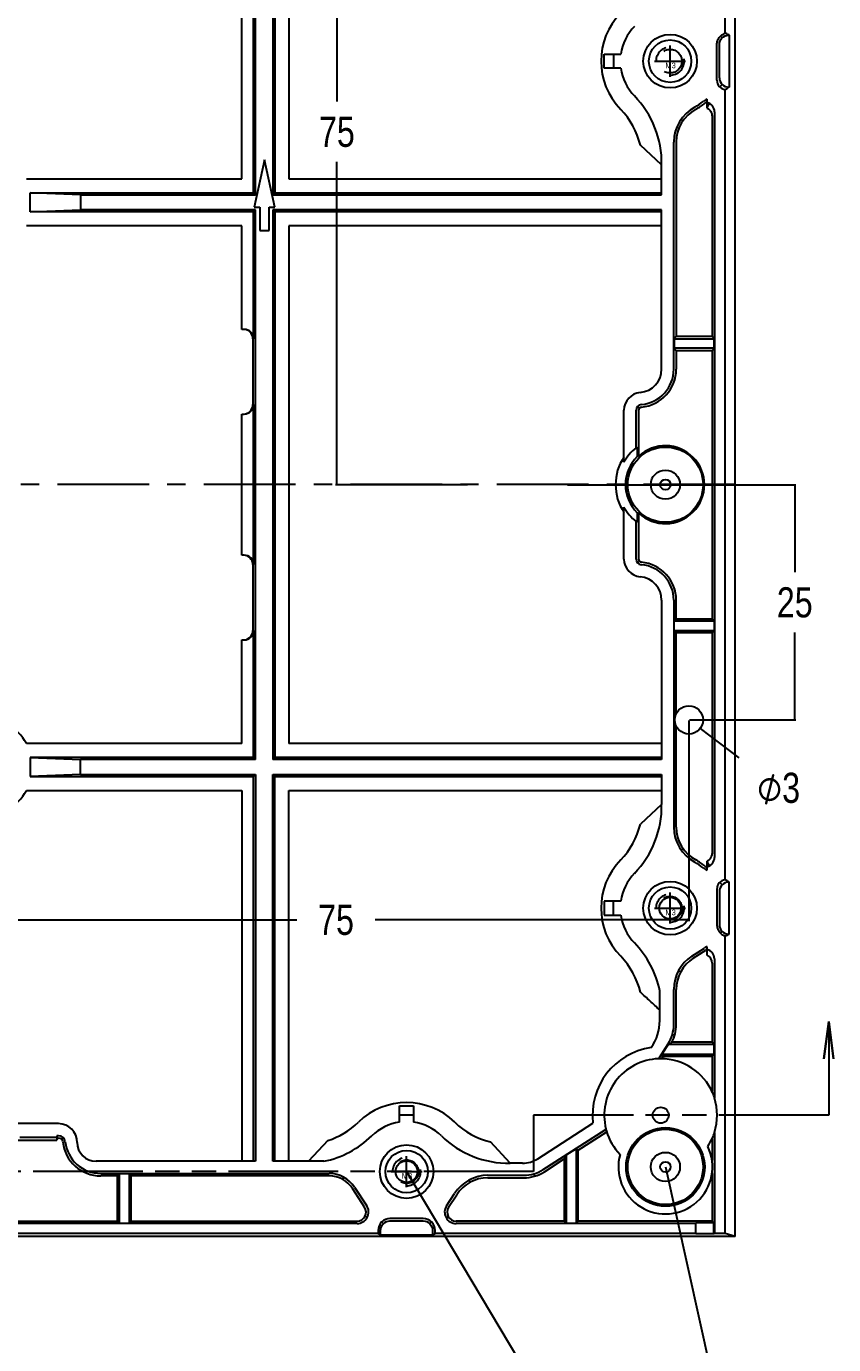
# Model space of a CAD drawing. Header units: millimetres. Extents: x 0 to 591, y 0 to 333.
# Drawn here: x 118.5 to 204.3, y 111.6 to 251.7 of the extents above; entities that cross this region are included whole.
import ezdxf

# ---------------------------------------------------------------- set-up
doc = ezdxf.new("R2010")
doc.units = ezdxf.units.MM
doc.header["$LTSCALE"] = 25.945205
for name, pattern in [('CENTER', [0.6, 0.375, -0.075, 0.075, -0.075]), ('HIDDEN', [0.2, 0.1, -0.1]), ('PHANTOM', [0.8, 0.45, -0.05, 0.1, -0.05, 0.1, -0.05])]:
    doc.linetypes.add(name, pattern=pattern)
doc.layers.get('0').update_dxf_attribs({"linetype": 'CONTINUOUS'})
for name, color, linetype in [('1', 7, 'CONTINUOUS'), ('2', 7, 'CONTINUOUS'), ('dim', 7, 'CONTINUOUS'), ('screw', 7, 'CONTINUOUS')]:
    doc.layers.add(name, color=color, linetype=linetype)
doc.styles.get("Standard").update_dxf_attribs({"font": 'txt', "width": 0.8})
doc.styles.add('TEXTSTYLE_2', font='')
doc.styles.add('TEXTSTYLE_3', font='txt')
doc.styles.get('TEXTSTYLE_2').set_extended_font_data('Symbol_ASME')
doc.dimstyles.new('DIMSTYLE_4', dxfattribs={"dimtxt": 3.2, "dimasz": 0.1875, "dimexe": 0.125, "dimexo": 0.0625, "dimgap": 1.6, "dimtad": 0, "dimtih": 1, "dimtoh": 1, "dimdsep": 46, "dimtxsty": 'Standard', "dimblk": '_FILLED', "dimblk1": '_FILLED', "dimblk2": '_FILLED', "dimcen": 0.09, "dimazin": 2, "dimtfac": 1, "dimtofl": 0, "dimtmove": 0, "dimatfit": 3, "dimldrblk": '_FILLED', "dimfxl": 1, "dimtolj": 1, "dimarcsym": 0})
doc.dimstyles.new('DIMSTYLE_5', dxfattribs={"dimtxt": 3.2, "dimasz": 0.1875, "dimexe": 0.125, "dimexo": 0.0625, "dimtad": 0, "dimtih": 1, "dimtoh": 1, "dimdsep": 46, "dimtxsty": 'Standard', "dimblk": '_FILLED', "dimblk1": '_FILLED', "dimblk2": '_FILLED', "dimcen": 0.09, "dimazin": 2, "dimtfac": 1, "dimtofl": 0, "dimtmove": 0, "dimatfit": 1, "dimldrblk": '_FILLED', "dimfxl": 1, "dimtolj": 1, "dimarcsym": 0})
doc.dimstyles.get("Standard").update_dxf_attribs({"dimtxt": 0.15625, "dimasz": 0.1875, "dimexe": 0.125, "dimexo": 0.0625, "dimtad": 0, "dimtih": 1, "dimtoh": 1, "dimdsep": 46, "dimtxsty": 'Standard', "dimblk": '_FILLED', "dimblk1": '_FILLED', "dimblk2": '_FILLED', "dimcen": 0.09, "dimazin": 2, "dimtp": 0.01, "dimtm": 0.01, "dimtfac": 1, "dimtofl": 0, "dimtmove": 0, "dimatfit": 3, "dimldrblk": '_FILLED', "dimfxl": 1, "dimtolj": 1, "dimarcsym": 0})

# ---------------------------------------------------------------- blocks, each defined once
blk = doc.blocks.new('_FILLED')
at = {"color": 0, "linetype": 'ByBlock'}
blk.add_solid([(0, 0), (-1, 0.17), (-1, -0.17)], dxfattribs=at)
blk = doc.blocks.new('*D8')
at = {"layer": 'dim', "color": 82, "linetype": 'Continuous', "true_color": 0x33cc00, "transparency": 16777216}
for p, q in [((188.91, 177.94), (188.91, 156.63)), ((113.91, 155.16), (113.91, 156.88)), ((113.91, 156.76), (147.25, 156.76)), ((188.91, 156.76), (155.57, 156.76)), ((113.91, 151.49), (113.91, 155.16))]:
    blk.add_line(p, q, dxfattribs=at)
at = {"layer": 'dim', "color": 82, "linetype": 'Continuous', "true_color": 0x33cc00, "transparency": 16777216, "xscale": 0.1875, "yscale": 0.1875, "zscale": 0.1875, "rotation": 180}
blk.add_blockref('_FILLED', (113.91, 156.76), dxfattribs=at)
at = {"layer": 'dim', "color": 82, "linetype": 'Continuous', "true_color": 0x33cc00, "transparency": 16777216, "xscale": 0.1875, "yscale": 0.1875, "zscale": 0.1875}
blk.add_blockref('_FILLED', (188.91, 156.76), dxfattribs=at)
at = {"layer": 'dim', "color": 82, "linetype": 'Continuous', "true_color": 0x33cc00, "transparency": 16777216, "insert": (151.41, 158.36), "char_height": 3.2, "width": 5.12, "attachment_point": 2, "line_spacing_factor": 0.9}
blk.add_mtext('75', dxfattribs=at)
blk = doc.blocks.new('*D9')
at = {"layer": 'dim', "color": 82, "linetype": 'Continuous', "true_color": 0x33cc00, "transparency": 16777216}
for p, q in [((176, 203), (200.28, 203)), ((200.15, 203), (200.15, 193.7)), ((200.15, 178), (200.15, 187.3)), ((188.97, 178), (200.28, 178))]:
    blk.add_line(p, q, dxfattribs=at)
at = {"layer": 'dim', "color": 82, "linetype": 'Continuous', "true_color": 0x33cc00, "transparency": 16777216, "xscale": 0.1875, "yscale": 0.1875, "zscale": 0.1875}
for p, rotation in [((200.15, 203), 90), ((200.15, 178), 270)]:
    blk.add_blockref('_FILLED', p, dxfattribs=dict(at, rotation=rotation))
at = {"layer": 'dim', "color": 82, "linetype": 'Continuous', "true_color": 0x33cc00, "transparency": 16777216, "insert": (200.15, 192.1), "char_height": 3.2, "width": 5.12, "attachment_point": 2, "line_spacing_factor": 0.9}
blk.add_mtext('25', dxfattribs=at)
blk = doc.blocks.new('*D15')
at = {"layer": 'dim', "color": 82, "linetype": 'Continuous', "true_color": 0x33cc00, "transparency": 16777216}
for p, q in [((138.97, 278), (151.62, 278)), ((151.5, 278), (151.5, 243.7)), ((151.5, 203), (151.5, 237.3)), ((154.06, 203), (151.37, 203)), ((165.39, 203), (154.06, 203))]:
    blk.add_line(p, q, dxfattribs=at)
at = {"layer": 'dim', "color": 82, "linetype": 'Continuous', "true_color": 0x33cc00, "transparency": 16777216, "xscale": 0.1875, "yscale": 0.1875, "zscale": 0.1875}
for p, rotation in [((151.5, 278), 90), ((151.5, 203), 270)]:
    blk.add_blockref('_FILLED', p, dxfattribs=dict(at, rotation=rotation))
at = {"layer": 'dim', "color": 82, "linetype": 'Continuous', "true_color": 0x33cc00, "transparency": 16777216, "insert": (151.5, 242.1), "char_height": 3.2, "width": 5.12, "attachment_point": 2, "line_spacing_factor": 0.9}
blk.add_mtext('75', dxfattribs=at)
blk = doc.blocks.new('*D16')
at = {"layer": 'dim', "color": 82, "linetype": 'Continuous', "true_color": 0x33cc00, "transparency": 16777216}
blk.add_line((190.1, 177.1), (194.21, 173.99), dxfattribs=at)
at = {"layer": 'dim', "color": 82, "linetype": 'Continuous', "true_color": 0x33cc00, "transparency": 16777216, "xscale": 0.1875, "yscale": 0.1875, "zscale": 0.1875, "rotation": 142.8609435482}
blk.add_blockref('_FILLED', (190.1, 177.1), dxfattribs=at)
at = {"layer": 'dim', "color": 82, "linetype": 'Continuous', "true_color": 0x33cc00, "transparency": 16777216, "insert": (198.43, 172.39), "char_height": 3.2, "width": 9.5015, "attachment_point": 2, "line_spacing_factor": 0.9, "style": 'TEXTSTYLE_2'}
blk.add_mtext('⌀\\ftxt;{\\W0.8;3}', dxfattribs=at)

msp = doc.modelspace()

# ---------------------------------------------------------------- hatches: boundary and pattern name
at = {"layer": '1', "linetype": 'Continuous', "true_color": 0xcc6600}
h = msp.add_hatch(dxfattribs=at)
h.set_pattern_fill('', color=32, scale=0.995025, angle=45, style=0, pattern_type=0)
h.set_pattern_definition([(45, (0, 0), (-0.703589, 0.703589), [])])
h.paths.add_polyline_path([(203.757, 145.953), (204.281, 141.973)])
h.paths.add_polyline_path([(203.757, 145.953), (203.233, 141.973)])

# ---------------------------------------------------------------- linework, layer by layer
at = {"layer": '1', "color": 32, "linetype": 'Continuous', "true_color": 0xcc6600}
for p, q in [((203.757, 145.953), (203.233, 141.973)), ((203.233, 141.973), (203.757, 145.953)), ((203.757, 145.953), (203.757, 136.003)), ((203.757, 145.953), (204.281, 141.973)), ((204.281, 141.973), (203.757, 145.953)), ((172.406, 136.003), (172.406, 130.003))]:
    msp.add_line(p, q, dxfattribs=at)
at = {"layer": '1', "color": 32, "linetype": 'PHANTOM', "true_color": 0xcc6600}
for p, q in [((203.757, 136.003), (172.406, 136.003)), ((172.406, 130.003), (24.056, 130.003))]:
    msp.add_line(p, q, dxfattribs=at)
at = {"layer": '2', "color": 155, "linetype": 'Continuous', "true_color": 0x4d7399}
for p, q in [((192.756, 250.965), (192.756, 282.589)), ((193.806, 123.103), (193.806, 282.903)), ((141.406, 235.503), (141.406, 274.903)), ((142.656, 234.003), (142.656, 274.903)), ((142.853, 233.806), (142.853, 274.903)), ((144.71, 274.903), (144.71, 233.806)), ((144.906, 274.903), (144.906, 234.003)), ((146.406, 274.903), (146.406, 235.503)), ((193.143, 250.796), (193.194, 250.765)), ((193.143, 250.765), (193.194, 250.765)), ((193.194, 250.765), (193.194, 245.241)), ((191.882, 245.973), (191.882, 249.766)), ((192.144, 246.235), (192.144, 249.766)), ((192.437, 250.473), (192.251, 250.658)), ((179.906, 247.253), (179.906, 248.753)), ((179.906, 248.753), (181.661, 248.753)), ((180.906, 248.753), (180.906, 247.253)), ((181.661, 247.253), (179.906, 247.253)), ((192.173, 245.27), (192.435, 245.532)), ((193.194, 245.241), (193.054, 245.157)), ((193.194, 245.241), (193.138, 245.241)), ((190.859, 243.014), (190.859, 243.959)), ((192.756, 161.02), (192.756, 244.986)), ((191.619, 242.63), (191.619, 163.375)), ((188.065, 241.831), (188.26, 241.652)), ((191.357, 242.152), (191.357, 218.747)), ((186.006, 236.981), (183.746, 239.086)), ((187.297, 215.286), (187.297, 239.406)), ((187.559, 239.406), (187.559, 218.747)), ((143.806, 237.534), (142.709, 232.503)), ((144.904, 232.503), (143.806, 237.534)), ((186.006, 233.806), (186.006, 236.981)), ((118.507, 235.503), (141.406, 235.503)), ((146.406, 235.503), (185.914, 235.503)), ((185.914, 235.503), (185.929, 235.489)), ((185.929, 235.489), (185.943, 235.503)), ((185.943, 235.503), (186.006, 235.503)), ((118.906, 232.003), (118.906, 234.003)), ((118.906, 234.003), (142.656, 234.003)), ((124.262, 233.806), (118.906, 234.003)), ((142.853, 233.806), (142.656, 234.003)), ((144.906, 234.003), (144.71, 233.806)), ((144.906, 234.003), (186.006, 234.003)), ((124.262, 233.806), (124.262, 232.199)), ((124.262, 233.806), (142.853, 233.806)), ((144.71, 233.806), (186.006, 233.806)), ((118.906, 232.003), (124.262, 232.199)), ((142.656, 232.003), (118.906, 232.003)), ((142.853, 232.199), (124.262, 232.199)), ((142.656, 232.003), (142.853, 232.199)), ((142.656, 218.503), (142.656, 232.003)), ((142.709, 232.503), (143.306, 232.503)), ((142.853, 173.806), (142.853, 232.199)), ((143.306, 232.503), (143.306, 230.003)), ((144.306, 230.003), (144.306, 232.503)), ((144.306, 232.503), (144.904, 232.503)), ((144.71, 232.199), (144.71, 173.806)), ((144.71, 232.199), (144.906, 232.003)), ((186.006, 232.199), (144.71, 232.199)), ((144.906, 232.003), (144.906, 174.003)), ((186.006, 232.003), (144.906, 232.003)), ((186.006, 215.286), (186.006, 232.199)), ((141.406, 230.503), (118.507, 230.503)), ((141.406, 219.503), (141.406, 230.503)), ((143.306, 230.003), (144.306, 230.003)), ((146.406, 230.503), (146.406, 175.503)), ((186.006, 230.503), (146.406, 230.503)), ((141.655, 219.503), (141.406, 219.503)), ((187.559, 218.747), (187.323, 218.511)), ((191.357, 218.747), (187.559, 218.747)), ((191.593, 218.511), (191.357, 218.747)), ((142.577, 218.503), (142.577, 211.503)), ((187.323, 218.511), (187.323, 217.495)), ((187.323, 218.511), (191.593, 218.511)), ((187.323, 217.495), (187.559, 217.259)), ((191.593, 217.495), (187.323, 217.495)), ((187.559, 217.259), (187.559, 215.286)), ((187.559, 217.259), (191.357, 217.259)), ((191.357, 217.259), (191.593, 217.495)), ((191.357, 217.259), (191.357, 188.747)), ((191.593, 217.495), (191.593, 218.511)), ((141.406, 195.503), (141.406, 210.503)), ((141.406, 210.503), (141.655, 210.503)), ((142.656, 194.503), (142.656, 211.503)), ((182.006, 205.378), (182.006, 210.904)), ((183.297, 206.918), (183.297, 210.904)), ((183.559, 210.904), (183.559, 206.008)), ((183.402, 206.999), (183.402, 206.001)), ((182.006, 195.102), (182.006, 200.628)), ((183.297, 195.102), (183.297, 199.088)), ((183.402, 200.005), (183.402, 199.007)), ((183.559, 199.998), (183.559, 195.102)), ((141.655, 195.503), (141.406, 195.503)), ((142.577, 194.503), (142.577, 187.503)), ((186.006, 190.72), (186.006, 173.806)), ((187.297, 190.72), (187.297, 166.6)), ((187.559, 188.747), (187.559, 190.72)), ((187.323, 188.511), (187.559, 188.747)), ((187.323, 187.495), (187.323, 188.511)), ((191.593, 188.511), (187.323, 188.511)), ((187.559, 188.747), (191.357, 188.747)), ((191.357, 188.747), (191.593, 188.511)), ((191.593, 188.511), (191.593, 187.495)), ((141.406, 175.503), (141.406, 186.503)), ((141.406, 186.503), (141.655, 186.503)), ((142.656, 174.003), (142.656, 187.503)), ((187.559, 187.259), (187.323, 187.495)), ((187.323, 187.495), (191.593, 187.495)), ((187.559, 178.662), (187.559, 187.259)), ((191.357, 187.259), (187.559, 187.259)), ((191.593, 187.495), (191.357, 187.259)), ((191.357, 187.259), (191.357, 163.854)), ((187.35, 177.406), (187.35, 178.6)), ((187.35, 178.6), (187.53, 178.6)), ((187.35, 177.406), (187.53, 177.406)), ((187.559, 166.6), (187.559, 177.344)), ((141.406, 175.503), (118.507, 175.503)), ((186.006, 175.503), (146.406, 175.503)), ((118.908, 174.003), (118.908, 172.003)), ((124.262, 174.003), (118.908, 174.003)), ((118.908, 174.003), (124.262, 173.806)), ((142.656, 174.003), (124.262, 174.003)), ((124.262, 172.199), (124.262, 173.806)), ((142.853, 173.806), (124.262, 173.806)), ((142.656, 174.003), (142.853, 173.806)), ((144.71, 173.806), (144.906, 174.003)), ((186.006, 173.806), (144.71, 173.806)), ((186.006, 174.003), (144.906, 174.003)), ((124.262, 172.199), (118.908, 172.003)), ((118.908, 172.003), (124.262, 172.003)), ((124.262, 172.199), (142.853, 172.199)), ((124.262, 172.003), (142.656, 172.003)), ((142.853, 172.199), (142.656, 172.003)), ((142.656, 131.103), (142.656, 172.003)), ((142.853, 172.199), (142.853, 131.103)), ((144.71, 131.103), (144.71, 172.199)), ((144.906, 172.003), (144.71, 172.199)), ((144.71, 172.199), (186.006, 172.199)), ((144.906, 131.103), (144.906, 172.003)), ((144.906, 172.003), (186.006, 172.003)), ((186.006, 172.199), (186.006, 169.025)), ((118.507, 170.503), (141.406, 170.503)), ((141.406, 170.503), (141.406, 131.103)), ((146.406, 131.103), (146.406, 170.503)), ((146.406, 170.503), (186.006, 170.503)), ((186.006, 169.025), (183.746, 166.92)), ((188.26, 164.354), (188.065, 164.175)), ((190.859, 162.047), (190.859, 162.992)), ((191.882, 160.033), (191.882, 156.24)), ((192.144, 159.771), (192.144, 156.24)), ((192.435, 160.474), (192.173, 160.736)), ((193.194, 160.765), (193.054, 160.849)), ((193.194, 160.765), (193.138, 160.765)), ((193.194, 155.241), (193.194, 160.765)), ((179.906, 158.753), (179.906, 157.253)), ((181.661, 158.753), (179.906, 158.753)), ((180.906, 157.253), (180.906, 158.753)), ((179.906, 157.253), (181.661, 157.253)), ((192.251, 155.348), (192.437, 155.533)), ((192.756, 123.417), (192.756, 155.041)), ((193.143, 155.21), (193.194, 155.241)), ((193.143, 155.241), (193.194, 155.241)), ((189.214, 152.898), (190.548, 153.763)), ((189.357, 152.678), (190.69, 153.543)), ((190.859, 153.009), (190.859, 153.907)), ((187.807, 151.376), (188.037, 151.251)), ((191.357, 152.146), (191.357, 143.747)), ((191.619, 152.629), (191.619, 137.838)), ((185.806, 146.062), (185.806, 149.202)), ((187.297, 145.627), (187.297, 149.367)), ((187.559, 145.627), (187.559, 149.367)), ((187.144, 144.561), (187.395, 144.487)), ((185.761, 142.122), (186.697, 143.581)), ((186.683, 143.511), (186.031, 142.495)), ((186.749, 143.547), (186.683, 143.511)), ((191.593, 143.511), (186.683, 143.511)), ((191.357, 143.747), (187.096, 143.747)), ((191.593, 143.511), (191.357, 143.747)), ((191.593, 142.495), (191.593, 143.511)), ((185.668, 141.998), (185.761, 142.122)), ((185.934, 142.003), (185.761, 142.122)), ((185.995, 142.002), (186.16, 142.259)), ((186.031, 142.495), (186.16, 142.259)), ((186.031, 142.495), (191.593, 142.495)), ((186.16, 142.259), (191.357, 142.259)), ((191.357, 142.259), (191.593, 142.495)), ((191.357, 142.259), (191.357, 138.511)), ((158.156, 135.248), (158.156, 137.003)), ((158.156, 137.003), (159.656, 137.003)), ((159.656, 136.003), (158.156, 136.003)), ((159.656, 137.003), (159.656, 135.248)), ((121.906, 135.103), (115.866, 135.103)), ((172.836, 131.378), (178.707, 135.144)), ((180.011, 134.447), (180.086, 134.547)), ((116.911, 133.351), (121.735, 133.351)), ((121.735, 133.613), (117.822, 133.613)), ((121.735, 133.813), (121.735, 133.351)), ((121.934, 133.813), (121.735, 133.813)), ((121.735, 133.551), (121.934, 133.551)), ((150.527, 133.312), (148.497, 131.103)), ((169.909, 130.903), (167.823, 133.164)), ((173.41, 130.213), (180.011, 134.447)), ((177.151, 132.301), (180.171, 134.239)), ((180.156, 134.291), (180.011, 134.447)), ((191.357, 133.495), (191.357, 131.205)), ((191.619, 134.168), (191.619, 123.417)), ((175.898, 131.778), (175.662, 131.346)), ((176.913, 132.429), (175.898, 131.778)), ((175.898, 124.52), (175.898, 131.778)), ((176.913, 132.429), (176.917, 132.429)), ((176.915, 132.429), (176.915, 124.52)), ((177.151, 132.301), (176.917, 132.429)), ((177.151, 124.755), (177.151, 132.301)), ((142.853, 131.103), (125.906, 131.103)), ((150.105, 131.103), (144.71, 131.103)), ((171.216, 130.903), (169.909, 130.903)), ((173.551, 129.992), (175.662, 131.346)), ((175.662, 131.346), (175.662, 124.755)), ((126.406, 129.813), (150.683, 129.813)), ((128.162, 129.551), (126.406, 129.551)), ((128.398, 129.786), (128.162, 129.551)), ((128.162, 129.551), (128.162, 124.755)), ((128.398, 124.52), (128.398, 129.786)), ((129.415, 129.786), (128.398, 129.786)), ((129.415, 129.786), (129.415, 124.52)), ((129.651, 129.551), (129.415, 129.786)), ((129.651, 124.755), (129.651, 129.551)), ((150.683, 129.551), (129.651, 129.551)), ((152.215, 129.424), (152.09, 129.193)), ((165.534, 129.102), (165.659, 128.872)), ((167.543, 129.613), (171.363, 129.613)), ((167.543, 129.351), (171.363, 129.351)), ((172.429, 129.766), (172.503, 129.514)), ((191.357, 129.801), (191.357, 124.755)), ((154.447, 126.219), (153.156, 128.208)), ((153.375, 128.351), (154.667, 126.362)), ((163.146, 126.362), (164.012, 127.695)), ((163.366, 126.219), (164.232, 127.552)), ((99.651, 124.755), (128.162, 124.755)), ((128.162, 124.755), (128.398, 124.52)), ((129.415, 124.52), (129.651, 124.755)), ((129.651, 124.755), (153.652, 124.755)), ((154.715, 125.126), (154.485, 125.251)), ((154.866, 125.963), (154.866, 126.035)), ((160.67, 125.027), (157.143, 125.027)), ((157.143, 124.765), (160.67, 124.765)), ((163.098, 125.126), (163.328, 125.251)), ((175.662, 124.755), (164.161, 124.755)), ((175.662, 124.755), (175.898, 124.52)), ((176.915, 124.52), (177.151, 124.755)), ((191.357, 124.755), (177.151, 124.755)), ((191.357, 124.755), (191.54, 124.572)), ((155.882, 123.417), (71.93, 123.417)), ((153.652, 124.493), (74.161, 124.493)), ((128.398, 124.52), (129.415, 124.52)), ((155.882, 123.766), (155.882, 123.417)), ((155.882, 123.417), (156.144, 123.286)), ((156.144, 123.286), (156.144, 123.766)), ((156.144, 123.286), (161.668, 123.286)), ((156.251, 124.658), (156.437, 124.473)), ((161.561, 124.658), (161.376, 124.473)), ((161.668, 123.766), (161.668, 123.286)), ((161.668, 123.286), (161.93, 123.417)), ((161.93, 123.417), (161.93, 123.766)), ((189.654, 123.417), (161.93, 123.417)), ((189.654, 124.493), (164.161, 124.493)), ((175.898, 124.52), (176.915, 124.52)), ((189.654, 123.378), (189.654, 124.572)), ((191.54, 124.572), (189.654, 124.572)), ((191.54, 123.378), (189.654, 123.378)), ((191.54, 123.378), (191.54, 124.572)), ((191.619, 123.417), (191.54, 123.378)), ((192.756, 123.417), (191.619, 123.417)), ((193.806, 123.103), (192.756, 123.417)), ((193.806, 123.103), (34.006, 123.103))]:
    msp.add_line(p, q, dxfattribs=at)
at = {"layer": '2', "color": 1, "linetype": 'CENTER'}
msp.add_line((193.806, 203.003), (34.006, 203.003), dxfattribs=at)
at = {"layer": '2', "color": 155, "linetype": 'Continuous', "true_color": 0x4d7399}
for centre, radius in [((186.906, 248.003), 2.846), ((186.906, 248.003), 2.25), ((186.406, 203.003), 4), ((186.406, 203.003), 1.55), ((186.406, 203.003), 0.55), ((188.906, 178.003), 1.5), ((186.906, 158.003), 2.846), ((186.906, 158.003), 2.25), ((186.906, 158.003), 1.15), ((185.906, 136.003), 0.85), ((186.406, 130.503), 4.175), ((186.406, 130.503), 4), ((158.906, 130.003), 2.846), ((158.906, 130.003), 2.25), ((186.406, 130.503), 1.55), ((158.906, 130.003), 1.15), ((186.406, 130.503), 0.55)]:
    msp.add_circle(centre, radius, dxfattribs=at)
for centre, radius, start, end in [((186.906, 248.003), 7.336, 135.7358, 224.2642), ((186.906, 248.003), 5.299, 135.7358, 171.86263), ((186.906, 248.003), 5.299, 188.13737, 224.2642), ((175.806, 237.184), 10.201, 358.85805, 44.2642), ((191.206, 242.8), 1.21, 106.67193, 129.57123), ((175.806, 237.184), 8.164, 13.46991, 44.2642), ((191.506, 239.406), 4.21, 118.15087, 180), ((191.506, 239.406), 3.948, 118.15087, 180), ((186.906, 248.003), 5.54, 298.15087, 309.57123), ((186.906, 248.003), 5.802, 298.15087, 309.57123), ((191.206, 242.8), 0.948, 111.48303, 129.57123), ((183.506, 215.286), 2.5, 275.21591, 360), ((183.506, 215.286), 3.79, 275.21591, 360), ((183.506, 215.286), 4.052, 275.21591, 360), ((183.906, 210.904), 1.9, 95.21591, 180), ((183.906, 210.904), 0.61, 95.21591, 180), ((192.013, 219.797), 12.033, 224.74595, 225.99388), ((183.906, 210.904), 0.348, 95.21591, 180), ((186.406, 203.003), 5.297, 146.16928, 213.83072), ((186.406, 203.003), 5, 128.45693, 151.64236), ((186.406, 203.003), 4.244, 135.06761, 224.93239), ((186.406, 203.003), 4.14, 226.53772, 133.46228), ((186.406, 203.003), 5, 208.35764, 231.54307), ((183.906, 195.102), 1.9, 180, 264.78409), ((183.906, 195.102), 0.61, 180, 264.78409), ((192.041, 186.178), 12.075, 134.00307, 135.24668), ((183.906, 195.102), 0.348, 180, 264.78409), ((183.506, 190.72), 4.052, 0, 84.78409), ((183.506, 190.72), 3.79, 0, 84.78409), ((183.506, 190.72), 2.5, 0, 84.78409), ((113.906, 173.003), 5.236, 28.52137, 151.47863), ((113.906, 173.003), 5.236, 208.52137, 331.47863), ((175.806, 168.821), 10.201, 315.7358, 1.14195), ((175.806, 168.821), 8.164, 315.7358, 346.53009), ((191.506, 166.6), 4.21, 180, 241.84913), ((191.506, 166.6), 3.948, 180, 241.84913), ((186.906, 158.003), 7.336, 135.7358, 224.2642), ((186.906, 158.003), 5.54, 50.42877, 61.84913), ((186.906, 158.003), 5.802, 50.42877, 61.84913), ((178.818, 157.138), 13.352, 23.57875, 25.60694), ((186.906, 158.003), 5.299, 135.7358, 171.86263), ((191.206, 163.206), 1.21, 230.42877, 253.32807), ((191.206, 163.206), 0.948, 230.42877, 248.51697), ((186.906, 158.003), 5.299, 188.13737, 224.2642), ((175.806, 147.184), 10.201, 11.40398, 44.2642), ((175.806, 147.184), 8.164, 13.40408, 44.2642), ((191.506, 149.367), 4.21, 122.99094, 180), ((191.206, 152.749), 1.21, 106.67193, 122.99094), ((191.206, 152.749), 0.948, 111.48303, 122.99094), ((191.506, 149.367), 3.948, 122.99094, 180), ((180.806, 146.062), 5, 324.83453, 360), ((183.506, 145.627), 3.79, 327.31851, 360), ((183.506, 145.627), 4.052, 332.35783, 360), ((185.906, 136.003), 7.25, 98.02821, 186.80073), ((182.387, 151.523), 9.09, 298.67159, 301.19848), ((185.906, 136.003), 6, 92.27549, 194.03878), ((185.906, 136.003), 6, 23.48737, 89.74008), ((158.906, 130.003), 7.336, 45.7358, 134.2642), ((185.906, 136.003), 6, 342.19196, 17.80804), ((121.906, 133.103), 2, 0, 90), ((148.088, 141.103), 8.164, 287.38593, 314.2642), ((158.906, 130.003), 5.299, 98.13737, 134.2642), ((158.906, 130.003), 5.299, 45.7358, 81.86263), ((169.725, 141.103), 8.164, 225.7358, 256.53009), ((121.934, 133.103), 0.71, 6.37937, 90), ((121.934, 133.103), 0.448, 6.37937, 90), ((130.686, 125.319), 11.712, 134.87679, 136.15913), ((126.406, 133.603), 4.052, 186.37937, 270), ((126.406, 133.603), 3.79, 186.37937, 270), ((125.906, 133.103), 2, 180, 270), ((148.088, 141.103), 10.201, 281.40398, 314.2642), ((169.725, 141.103), 10.201, 225.7358, 271.0352), ((185.906, 136.003), 6, 196.57419, 223.96516), ((185.906, 136.003), 6, 326.4237, 336.51263), ((186.406, 130.503), 5, 164.51803, 25.87082), ((171.216, 133.903), 3, 270, 302.68149), ((150.683, 126.603), 3.21, 32.99094, 90), ((150.683, 126.603), 2.948, 32.99094, 90), ((167.543, 125.403), 4.21, 90, 147.00906), ((167.543, 125.403), 3.948, 90, 147.00906), ((171.363, 133.403), 3.79, 270, 302.68149), ((171.363, 133.403), 4.052, 270, 302.68149), ((153.652, 125.703), 1.21, 270, 32.99094), ((153.652, 125.703), 0.948, 270, 32.99094), ((164.161, 125.703), 1.21, 147.00906, 270), ((164.161, 125.703), 0.948, 147.00906, 270), ((153.703, 125.703), 1.21, 12.4121, 15.9394)]:
    msp.add_arc(centre, radius, start, end, dxfattribs=at)
for centre, major_axis, ratio, start_param, end_param in [((192.879, 245.975), (0.706, 0.706), 0.9972647, -3.9256213, -2.4777535), ((193.141, 246.237), (-0.706, -0.706), 0.9972647, 5.4991567, 7.0672139), ((193.061, 246.158), (2.44, 1.653), 0.2850617, 4.3986607, 4.5188502), ((141.576, 218.503), (1.001, 0), 0.9986295, 0, 1.5707963), ((141.655, 218.503), (1.001, 0), 0.9986295, 0, 1.5707963), ((141.576, 211.503), (1.001, 0), 0.9986295, 4.712389, 6.2831853), ((141.655, 211.503), (1.001, 0), 0.9986295, 4.712389, 6.2831853), ((186.406, 203.003), (-3.046, 3.965), 0.9999999, 6.2729133, 6.2994079), ((183.719, 203.003), (4.033, 0), 0.7456588, 1.6105907, 1.6496483), ((186.406, 203.003), (3.04, 3.97), 0.9999999, 3.1238088, 3.1503033), ((183.719, 203.003), (4.033, 0), 0.7456588, 4.633537, 4.6725946), ((141.576, 194.503), (1.001, 0), 0.9986295, 0, 1.5707963), ((141.655, 194.503), (1.001, 0), 0.9986295, 0, 1.5707963), ((141.576, 187.503), (1.001, 0), 0.9986295, -1.5707963, 0), ((141.655, 187.503), (1.001, 0), 0.9986295, 4.712389, 6.2831853), ((192.879, 160.031), (-0.706, 0.706), 0.9972647, 5.6193462, 7.0672139), ((193.141, 159.769), (0.706, -0.706), 0.9972647, 2.357564, 3.9256213), ((193.061, 159.848), (-2.44, 1.653), 0.2850617, 4.9059277, 5.0261172), ((190.622, 152.624), (-0.478, -0.88), 0.9940241, 2.070812, 3.4016141), ((190.36, 152.141), (0.478, 0.88), 0.9940241, -1.0707807, -0.0243745), ((185.906, 136.003), (5.999, 0.103), 0.9999999, 1.5490652, 1.5933165), ((185.906, 136.003), (0, 6), 1, 5.023198, 5.1223209), ((185.906, 136.003), (5.805, 1.519), 1, 3.1306653, 3.1749166), ((185.906, 136.003), (-5.617, 2.108), 1, 3.0906832, 3.1898061)]:
    msp.add_ellipse(centre, major_axis=major_axis, ratio=ratio, start_param=start_param, end_param=end_param, dxfattribs=at)
for points, knots in [([(191.882, 249.766), (191.882, 249.9), (191.904, 250.029), (191.986, 250.281), (192.046, 250.401), (192.201, 250.615), (192.296, 250.71), (192.51, 250.864), (192.631, 250.925), (192.756, 250.965)], [0, 0, 0, 0, 0.25, 0.25, 0.5, 0.5, 0.75, 0.75, 1, 1, 1, 1]), ([(192.144, 249.766), (192.144, 249.898), (192.171, 250.027), (192.271, 250.269), (192.344, 250.38), (192.62, 250.656), (192.879, 250.765), (193.143, 250.765)], [0, 0, 0, 0, 0.25, 0.25, 0.5, 0.5, 1, 1, 1, 1]), ([(191.619, 242.63), (191.619, 242.854), (191.544, 243.071), (191.269, 243.421), (191.076, 243.546), (190.859, 243.598)], [0, 0, 0, 0, 0.5, 0.5, 1, 1, 1, 1]), ([(191.056, 243.528), (191.014, 243.432), (190.973, 243.34), (190.907, 243.198), (190.883, 243.147), (190.859, 243.098)], [0, 0, 0, 0, 0.636104, 0.636104, 1, 1, 1, 1]), ([(190.859, 243.014), (191.01, 242.927), (191.137, 242.801), (191.31, 242.5), (191.357, 242.327), (191.357, 242.152)], [0, 0, 0, 0, 0.5, 0.5, 1, 1, 1, 1]), ([(191.357, 163.854), (191.357, 163.766), (191.345, 163.681), (191.301, 163.513), (191.267, 163.431), (191.138, 163.206), (191.011, 163.079), (190.859, 162.992)], [0, 0, 0, 0, 0.25, 0.25, 0.5, 0.5, 1, 1, 1, 1]), ([(190.859, 162.408), (191.073, 162.459), (191.271, 162.587), (191.542, 162.932), (191.619, 163.152), (191.619, 163.375)], [0, 0, 0, 0, 0.5, 0.5, 1, 1, 1, 1]), ([(191.882, 156.24), (191.882, 156.106), (191.904, 155.976), (191.986, 155.725), (192.046, 155.605), (192.201, 155.391), (192.296, 155.296), (192.51, 155.142), (192.631, 155.081), (192.756, 155.041)], [0, 0, 0, 0, 0.25, 0.25, 0.5, 0.5, 0.75, 0.75, 1, 1, 1, 1]), ([(192.144, 156.24), (192.144, 156.108), (192.171, 155.979), (192.271, 155.737), (192.344, 155.625), (192.62, 155.349), (192.879, 155.241), (193.143, 155.241)], [0, 0, 0, 0, 0.25, 0.25, 0.5, 0.5, 1, 1, 1, 1]), ([(185.806, 147.184), (185.633, 147.344), (185.46, 147.503), (185.113, 147.822), (184.94, 147.981), (184.427, 148.452), (184.087, 148.765), (183.748, 149.077)], [0, 0, 0, 0, 0.2525, 0.2525, 0.505, 0.505, 1, 1, 1, 1]), ([(157.143, 125.027), (156.812, 125.027), (156.484, 124.891), (156.018, 124.424), (155.882, 124.096), (155.882, 123.766)], [0, 0, 0, 0, 0.5004426, 0.5004426, 1, 1, 1, 1]), ([(156.144, 123.766), (156.144, 124.028), (156.252, 124.287), (156.621, 124.657), (156.881, 124.765), (157.143, 124.765)], [0, 0, 0, 0, 0.4995639, 0.4995639, 1, 1, 1, 1]), ([(161.93, 123.766), (161.93, 124.097), (161.794, 124.425), (161.327, 124.892), (161, 125.027), (160.67, 125.027)], [0, 0, 0, 0, 0.5004526, 0.5004526, 1, 1, 1, 1]), ([(160.67, 124.765), (160.931, 124.765), (161.191, 124.658), (161.561, 124.288), (161.668, 124.028), (161.668, 123.766)], [0, 0, 0, 0, 0.4995628, 0.4995628, 1, 1, 1, 1])]:
    msp.add_open_spline(points, degree=3, knots=knots, dxfattribs=at)
for points in [[(193.143, 250.796), (193.014, 250.873), (192.885, 250.926), (192.756, 250.965)], [(193.143, 155.21), (193.014, 155.133), (192.885, 155.08), (192.756, 155.041)]]:
    msp.add_open_spline(points, degree=3, dxfattribs=at)
at = {"layer": 'screw', "color": 1, "linetype": 'CENTER'}
for p, q in [((186.906, 246.353), (186.906, 249.653)), ((185.256, 248.003), (188.556, 248.003)), ((186.906, 156.353), (186.906, 159.653)), ((185.256, 158.003), (188.556, 158.003)), ((158.906, 128.353), (158.906, 131.653)), ((157.256, 130.003), (160.556, 130.003))]:
    msp.add_line(p, q, dxfattribs=at)
at = {"layer": 'screw', "color": 8, "linetype": 'HIDDEN'}
for centre in [(186.906, 248.003), (186.906, 158.003), (158.906, 130.003)]:
    msp.add_circle(centre, 1.25, dxfattribs=at)
for centre in [(186.906, 248.003), (186.906, 158.003), (158.906, 130.003)]:
    msp.add_arc(centre, 1.5, 270, 180, dxfattribs=at)

# ---------------------------------------------------------------- texts
at = {"layer": 'screw', "color": 6, "linetype": 'Continuous', "char_height": 0.6, "width": 1.2, "attachment_point": 1, "line_spacing_factor": 0.6, "style": 'TEXTSTYLE_3'}
for insert in [(186.396, 247.853), (186.396, 157.853), (158.396, 129.853)]:
    msp.add_mtext('M3', dxfattribs=dict(at, insert=insert))

# ---------------------------------------------------------------- dimensions: what is measured, and where the dimension line sits
at = {"layer": 'dim', "color": 82, "linetype": 'Continuous', "true_color": 0x33cc00}
for base, p1, p2, angle, text, picture, middle in [((151.498, 203.003), (138.906, 278.003), (165.453, 203.003), 270, '75', '*D15', (151.578, 240.503)), ((200.155, 203.003), (188.906, 178.003), (175.942, 203.003), 90, '25', '*D9', (200.235, 190.503)), ((113.906, 156.759), (188.906, 178.003), (113.906, 151.426), 180, '75', '*D8', (151.486, 156.759))]:
    dim = msp.add_linear_dim(base=base, p1=p1, p2=p2, angle=angle, text=text, dimstyle='DIMSTYLE_4', dxfattribs=at)
    dim.commit()
    dim.dimension.update_dxf_attribs({"geometry": picture, "text_midpoint": middle, "dimtype": 160})
dim = msp.add_diameter_dim_2p(p1=(190.102, 177.097), p2=(187.711, 178.909), text='{\\fSymbol_ASME;\\W1.0;⌀}3', dimstyle='DIMSTYLE_5', override={"dimpost": '<>'}, dxfattribs=at)
dim.commit()
dim.dimension.update_dxf_attribs({"geometry": '*D16', "text_midpoint": (198.432, 170.788), "dimtype": 163})

# ---------------------------------------------------------------- leaders
at = {"layer": 'dim', "color": 42, "linetype": 'Continuous', "true_color": 0xcc9900}
for points in [[(186.406, 130.503), (191.167, 109.083), (193.167, 109.083)], [(158.906, 130.003), (178.6, 96.925), (181.16, 96.925)]]:
    msp.add_leader(points, dimstyle='Standard', override={"dimtad": 0}, dxfattribs=at)

doc.saveas('drawing.dxf')
